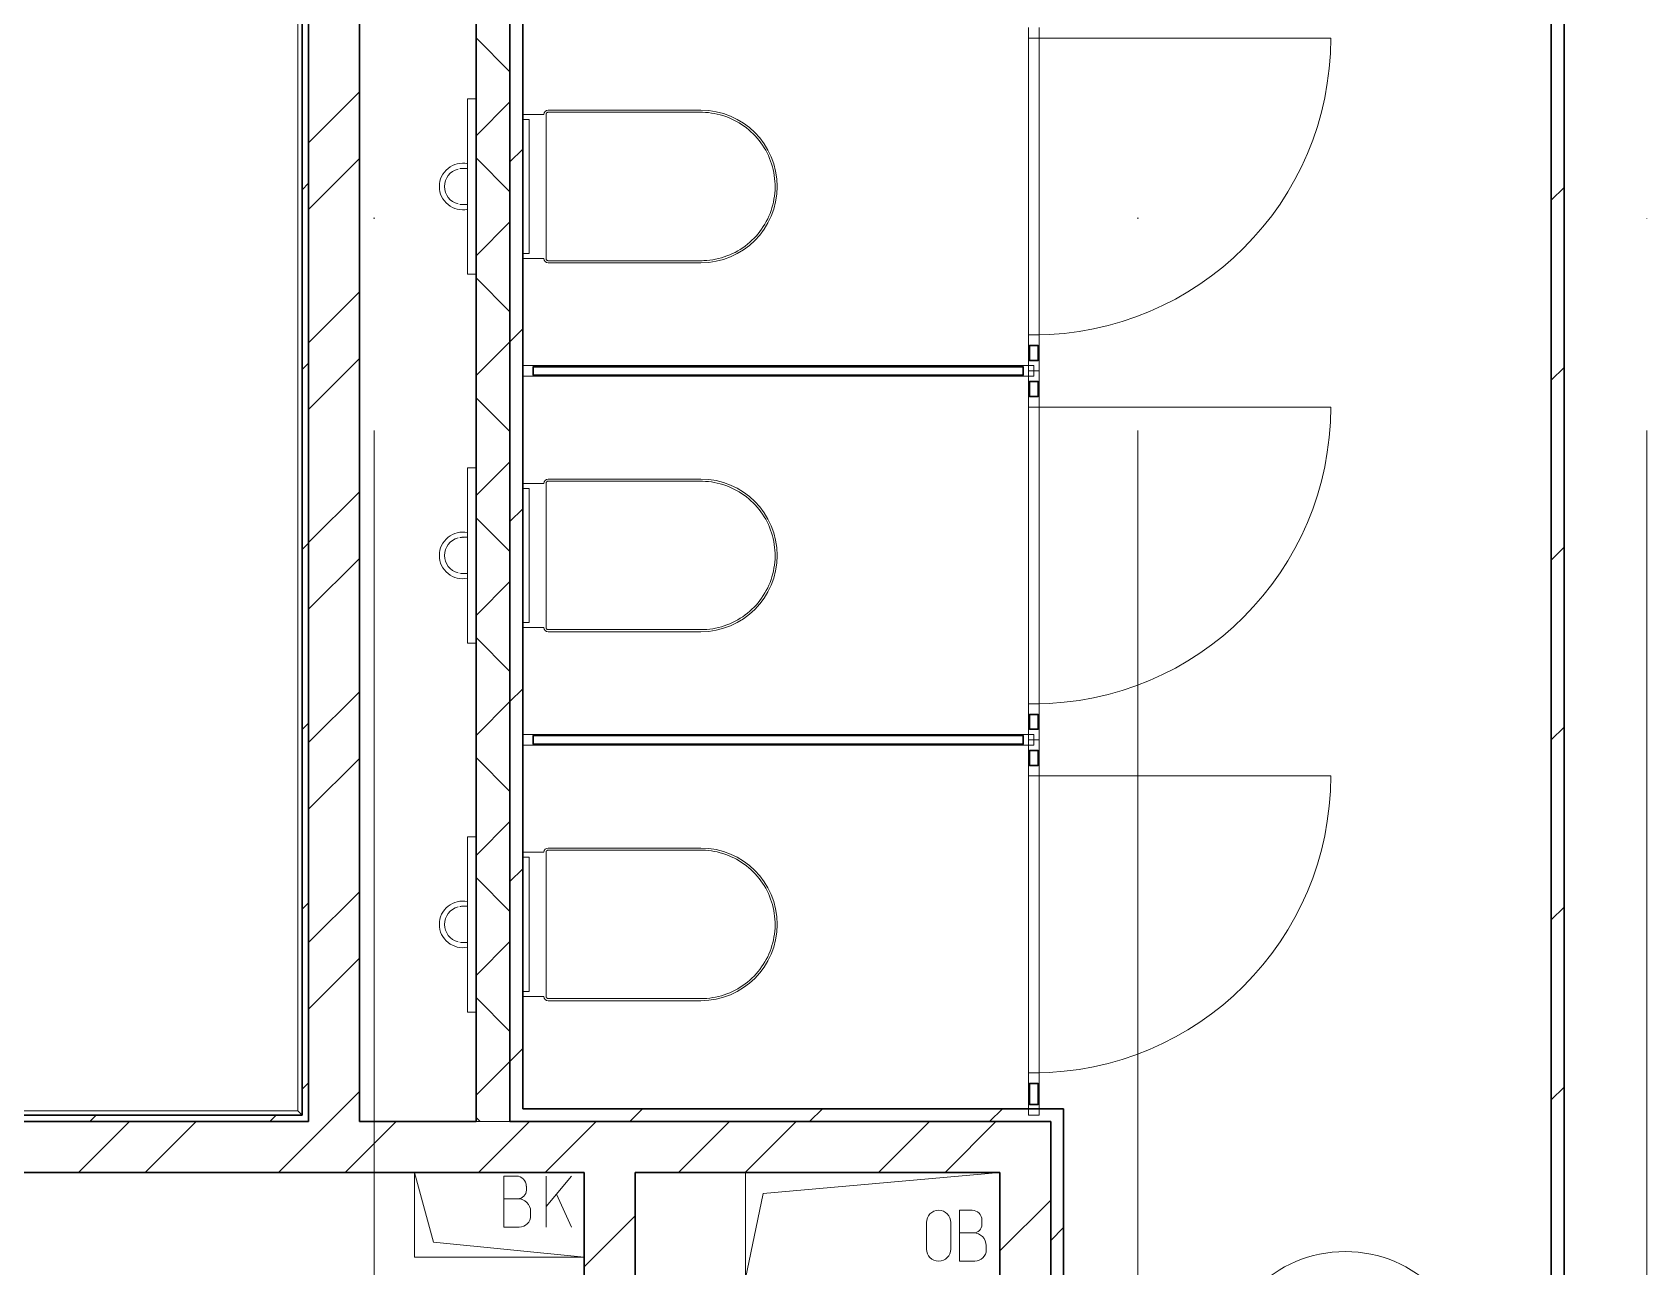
# Model space of a CAD drawing. Header units: millimetres. Extents: x -1073752 to 1436911, y -1379358 to 94781.
# Drawn here: x -906254 to -902448, y -1120460 to -1117549 of the extents above; entities that cross this region are included whole.
import ezdxf

# ---------------------------------------------------------------- set-up
doc = ezdxf.new("R2010")
doc.units = ezdxf.units.MM
doc.linetypes.add('ADSK_Линия сетки', pattern=[25, 20, -2.5, 0, -2.5])
for name, color, linetype, lineweight in [('Витраж', 7, 'Continuous', 9), ('Двери', 252, 'Continuous', 9), ('Марки помещений', 7, 'Continuous', 20), ('Ограждение', 252, 'Continuous', 9), ('Оси', 252, 'Continuous', 9), ('Перекрытие', 252, 'Continuous', 18), ('Сантехника', 252, 'Continuous', 9), ('Стены внутренние', 7, 'Continuous', 18), ('Стены наружные', 7, 'Continuous', 18), ('Стены разрез', 7, 'Continuous', 30), ('Стены штриховка', 7, 'Continuous', 9)]:
    doc.layers.add(name, color=color, linetype=linetype, lineweight=lineweight)

# ---------------------------------------------------------------- blocks, each defined once
blk = doc.blocks.new('3 этаж')
at = {"color": 251, "lineweight": 18, "true_color": 0x636466}
for p, q in [((261240.8, -7013.4), (261285.4, -7177.6)), ((261240.8, -7213.4), (261240.8, -7013.4)), ((261481, -7022.1), (261451, -7022.1)), ((261451, -7022.1), (261451, -7142.1)), ((261611, -7022.1), (261551, -7093.6)), ((261551, -7142.1), (261551, -7022.1)), ((262020.8, -7263.4), (262020.8, -7013.4)), ((262062.5, -7062.8), (262620.8, -7013.4)), ((261484.4, -7075.4), (261451, -7075.4)), ((261504.4, -7055.4), (261504.4, -7045.4)), ((261611, -7142.1), (261575.1, -7065)), ((262020.8, -7263.4), (262062.5, -7062.8)), ((261514.4, -7115.4), (261514.4, -7105.4)), ((262555.2, -7102.7), (262525.2, -7102.7)), ((262525.2, -7102.7), (262525.2, -7222.7)), ((261451, -7142.1), (261487.7, -7142.1)), ((262447.6, -7194), (262447.6, -7131.4)), ((262505, -7194), (262505, -7131.4)), ((262578.5, -7136), (262578.5, -7126)), ((261285.4, -7177.6), (261640.8, -7213.4)), ((262558.5, -7156), (262525.2, -7156)), ((262588.5, -7196), (262588.5, -7186)), ((261640.8, -7213.4), (261240.8, -7213.4)), ((262525.2, -7222.7), (262561.9, -7222.7))]:
    blk.add_line(p, q, dxfattribs=at)
for centre, radius, start, end in [((261481, -7045.4), 23.3, 0, 90), ((261484.4, -7055.4), 20, 270, 0), ((261484.4, -7105.4), 30, 0, 90), ((261487.7, -7115.4), 26.7, 270, 0), ((262476.3, -7131.4), 28.7, 0, 180), ((262555.2, -7126), 23.3, 0, 90), ((262558.5, -7136), 20, 270, 0), ((262558.5, -7186), 30, 0, 90), ((262476.3, -7194), 28.7, 180, 0), ((262561.9, -7196), 26.7, 270, 0)]:
    blk.add_arc(centre, radius, start, end, dxfattribs=at)
at = {"layer": 'Витраж', "color": 251, "lineweight": 18, "true_color": 0x636466, "extrusion": (0, 0, -1)}
for p, q in [((262688.3, -4313.4), (262688.3, -4338.4)), ((262688.3, -4338.4), (262713.3, -4338.4)), ((262713.3, -4338.4), (262713.3, -4313.4)), ((262713.3, -5038.4), (262688.3, -5038.4)), ((262688.3, -5038.4), (262688.3, -5063.4)), ((262713.3, -5063.4), (262713.3, -5038.4)), ((262688.3, -5063.4), (262713.3, -5063.4)), ((262700.8, -5110.9), (262675.8, -5110.9)), ((262675.8, -5110.9), (262675.8, -5135.9)), ((262675.8, -5135.9), (262700.8, -5135.9)), ((262713.3, -5123.4), (262688.3, -5123.4)), ((262688.3, -5123.4), (262688.3, -5148.4)), ((262700.8, -5135.9), (262700.8, -5110.9)), ((262713.3, -5148.4), (262713.3, -5123.4)), ((262688.3, -5148.4), (262713.3, -5148.4)), ((262713.3, -5183.4), (262688.3, -5183.4)), ((262688.3, -5183.4), (262688.3, -5208.4)), ((262688.3, -5208.4), (262713.3, -5208.4)), ((262713.3, -5208.4), (262713.3, -5183.4)), ((262713.3, -5908.4), (262688.3, -5908.4)), ((262688.3, -5908.4), (262688.3, -5933.4)), ((262688.3, -5933.4), (262713.3, -5933.4)), ((262713.3, -5933.4), (262713.3, -5908.4)), ((262700.8, -5980.9), (262675.8, -5980.9)), ((262675.8, -5980.9), (262675.8, -6005.9)), ((262675.8, -6005.9), (262700.8, -6005.9)), ((262713.3, -5993.4), (262688.3, -5993.4)), ((262688.3, -5993.4), (262688.3, -6018.4)), ((262700.8, -6005.9), (262700.8, -5980.9)), ((262713.3, -6018.4), (262713.3, -5993.4)), ((262688.3, -6018.4), (262713.3, -6018.4)), ((262713.3, -6053.4), (262688.3, -6053.4)), ((262688.3, -6053.4), (262688.3, -6078.4)), ((262688.3, -6078.4), (262713.3, -6078.4)), ((262713.3, -6078.4), (262713.3, -6053.4)), ((262713.3, -6778.4), (262688.3, -6778.4)), ((262688.3, -6778.4), (262688.3, -6803.4)), ((262688.3, -6803.4), (262713.3, -6803.4)), ((262713.3, -6803.4), (262713.3, -6778.4))]:
    blk.add_line(p, q, dxfattribs=at)
at = {"layer": 'Витраж', "color": 251, "true_color": 0x636466}
for p, q in [((262688.3, -4338.4), (262688.3, -5038.4)), ((262713.3, -4338.4), (262713.3, -5038.4)), ((262688.3, -5063.4), (262688.3, -5098.4)), ((262713.3, -5063.4), (262713.3, -5098.4)), ((262675.8, -5110.9), (261520.8, -5110.9)), ((262675.8, -5135.9), (261520.8, -5135.9)), ((262688.3, -5148.4), (262688.3, -5183.4)), ((262713.3, -5148.4), (262713.3, -5183.4)), ((262688.3, -5208.4), (262688.3, -5908.4)), ((262713.3, -5208.4), (262713.3, -5908.4)), ((262688.3, -5933.4), (262688.3, -5968.4)), ((262713.3, -5933.4), (262713.3, -5968.4)), ((262675.8, -5980.9), (261520.8, -5980.9)), ((262675.8, -6005.9), (261520.8, -6005.9)), ((262688.3, -6018.4), (262688.3, -6053.4)), ((262713.3, -6018.4), (262713.3, -6053.4)), ((262688.3, -6078.4), (262688.3, -6778.4)), ((262713.3, -6078.4), (262713.3, -6778.4)), ((262688.3, -6803.4), (262688.3, -6853.4)), ((262713.3, -6803.4), (262713.3, -6853.4))]:
    blk.add_line(p, q, dxfattribs=at)
at = {"layer": 'Витраж', "color": 251, "lineweight": 18, "true_color": 0x636466}
for p, q in [((262713.3, -5098.4), (262688.3, -5098.4)), ((262688.3, -5098.4), (262688.3, -5123.4)), ((262713.3, -5123.4), (262713.3, -5098.4)), ((261520.8, -5110.9), (261495.8, -5110.9)), ((261495.8, -5110.9), (261495.8, -5135.9)), ((261495.8, -5135.9), (261520.8, -5135.9)), ((261520.8, -5135.9), (261520.8, -5110.9)), ((262688.3, -5123.4), (262713.3, -5123.4)), ((262713.3, -5968.4), (262688.3, -5968.4)), ((262688.3, -5968.4), (262688.3, -5993.4)), ((262713.3, -5993.4), (262713.3, -5968.4)), ((261520.8, -5980.9), (261495.8, -5980.9)), ((261495.8, -5980.9), (261495.8, -6005.9)), ((261495.8, -6005.9), (261520.8, -6005.9)), ((261520.8, -6005.9), (261520.8, -5980.9)), ((262688.3, -5993.4), (262713.3, -5993.4)), ((262713.3, -6853.4), (262688.3, -6853.4)), ((262688.3, -6853.4), (262688.3, -6878.4)), ((262688.3, -6878.4), (262713.3, -6878.4)), ((262713.3, -6878.4), (262713.3, -6853.4))]:
    blk.add_line(p, q, dxfattribs=at)
at = {"layer": 'Двери', "color": 251, "true_color": 0x636466}
for p, q in [((262713.3, -4338.4), (263400.8, -4338.4)), ((262713.3, -5208.4), (263400.8, -5208.4)), ((262713.3, -6078.4), (263400.8, -6078.4))]:
    blk.add_line(p, q, dxfattribs=at)
for centre in [(262700.8, -4338.4), (262700.8, -5208.4), (262700.8, -6078.4)]:
    blk.add_arc(centre, 700, 270, 0, dxfattribs=at)
at = {"layer": 'Марки помещений', "color": 251, "true_color": 0x636466}
blk.add_circle((263435.1, -7500.1), 300, dxfattribs=at)
at = {"layer": 'Ограждение', "color": 251, "true_color": 0x636466}
for p, q in [((260965.8, -3163.4), (260965.8, -6868.4)), ((260965.8, -6868.4), (259945.8, -6868.4)), ((260965.8, -6868.4), (260975.8, -6878.4))]:
    blk.add_line(p, q, dxfattribs=at)
at = {"layer": 'Оси', "color": 251, "linetype": 'ADSK_Линия сетки', "ltscale": 200, "true_color": 0x636466}
for p, q in [((261145.8, -263.4), (261145.8, -31389.6)), ((262945.8, -263.4), (262945.8, -31389.6)), ((264145.8, -263.4), (264145.8, -31389.6))]:
    blk.add_line(p, q, dxfattribs=at)
at = {"layer": 'Перекрытие', "color": 251, "true_color": 0x636466}
for p, q in [((261240.8, -7213.4), (261240.8, -7013.4)), ((262020.8, -7263.4), (262020.8, -7013.4)), ((261640.8, -7213.4), (261240.8, -7213.4))]:
    blk.add_line(p, q, dxfattribs=at)
at = {"layer": 'Сантехника', "color": 251, "lineweight": 9, "true_color": 0x636466}
for p, q in [((261385.8, -4481.7), (261365.8, -4481.7)), ((261365.8, -4481.7), (261365.8, -4506.7)), ((261365.8, -4870.2), (261365.8, -4506.7)), ((261354.4, -4645.7), (261354.3, -4645.7)), ((261354.3, -4645.7), (261354.3, -4645.7)), ((261354.5, -4645.7), (261354.4, -4645.7)), ((261354.7, -4645.7), (261354.5, -4645.7)), ((261355, -4645.7), (261354.7, -4645.7)), ((261355.3, -4645.7), (261355, -4645.7)), ((261355.7, -4645.7), (261355.3, -4645.7)), ((261356.2, -4645.7), (261355.7, -4645.7)), ((261356.8, -4645.7), (261356.2, -4645.7)), ((261357.4, -4645.7), (261356.8, -4645.7)), ((261358.1, -4645.7), (261357.4, -4645.7)), ((261358.8, -4645.7), (261358.1, -4645.7)), ((261359.6, -4645.7), (261358.8, -4645.7)), ((261360.5, -4645.7), (261359.6, -4645.7)), ((261361.5, -4645.7), (261360.5, -4645.7)), ((261362.5, -4645.7), (261361.5, -4645.7)), ((261363.5, -4645.7), (261362.5, -4645.7)), ((261364.6, -4645.7), (261363.5, -4645.7)), ((261354.3, -4731.1), (261354.4, -4731.1)), ((261354.4, -4731.1), (261354.5, -4731.1)), ((261354.5, -4731.1), (261354.7, -4731.1)), ((261354.7, -4731.1), (261354.9, -4731.1)), ((261354.9, -4731.1), (261355.2, -4731.1)), ((261355.2, -4731.1), (261355.6, -4731.1)), ((261355.6, -4731.1), (261356.1, -4731.1)), ((261356.1, -4731.1), (261356.6, -4731.1)), ((261356.6, -4731.1), (261357.2, -4731.1)), ((261357.2, -4731.1), (261357.9, -4731.1)), ((261357.9, -4731.1), (261358.6, -4731.1)), ((261358.6, -4731.1), (261359.4, -4731.1)), ((261359.4, -4731.1), (261360.3, -4731.1)), ((261360.3, -4731.1), (261361.2, -4731.1)), ((261361.2, -4731.1), (261362.2, -4731.1)), ((261362.2, -4731.1), (261363.2, -4731.1)), ((261363.2, -4731.1), (261364.3, -4731.1)), ((261364.3, -4731.1), (261365.5, -4731.1)), ((261365.8, -4870.2), (261365.8, -4895.2)), ((261365.8, -4895.2), (261385.8, -4895.2)), ((261385.8, -5351.7), (261365.8, -5351.7)), ((261365.8, -5351.7), (261365.8, -5376.7)), ((261365.8, -5740.2), (261365.8, -5376.7)), ((261354.4, -5515.7), (261354.3, -5515.7)), ((261354.3, -5515.7), (261354.3, -5515.7)), ((261354.5, -5515.7), (261354.4, -5515.7)), ((261354.7, -5515.7), (261354.5, -5515.7)), ((261355, -5515.7), (261354.7, -5515.7)), ((261355.3, -5515.7), (261355, -5515.7)), ((261355.7, -5515.7), (261355.3, -5515.7)), ((261356.2, -5515.7), (261355.7, -5515.7)), ((261356.8, -5515.7), (261356.2, -5515.7)), ((261357.4, -5515.7), (261356.8, -5515.7)), ((261358.1, -5515.7), (261357.4, -5515.7)), ((261358.8, -5515.7), (261358.1, -5515.7)), ((261359.6, -5515.7), (261358.8, -5515.7)), ((261360.5, -5515.7), (261359.6, -5515.7)), ((261361.5, -5515.7), (261360.5, -5515.7)), ((261362.5, -5515.7), (261361.5, -5515.7)), ((261363.5, -5515.7), (261362.5, -5515.7)), ((261364.6, -5515.7), (261363.5, -5515.7)), ((261354.3, -5601.1), (261354.4, -5601.1)), ((261354.4, -5601.1), (261354.5, -5601.1)), ((261354.5, -5601.1), (261354.7, -5601.1)), ((261354.7, -5601.1), (261354.9, -5601.1)), ((261354.9, -5601.1), (261355.2, -5601.1)), ((261355.2, -5601.1), (261355.6, -5601.1)), ((261355.6, -5601.1), (261356.1, -5601.1)), ((261356.1, -5601.1), (261356.6, -5601.1)), ((261356.6, -5601.1), (261357.2, -5601.1)), ((261357.2, -5601.1), (261357.9, -5601.1)), ((261357.9, -5601.1), (261358.6, -5601.1)), ((261358.6, -5601.1), (261359.4, -5601.1)), ((261359.4, -5601.1), (261360.3, -5601.1)), ((261360.3, -5601.1), (261361.2, -5601.1)), ((261361.2, -5601.1), (261362.2, -5601.1)), ((261362.2, -5601.1), (261363.2, -5601.1)), ((261363.2, -5601.1), (261364.3, -5601.1)), ((261364.3, -5601.1), (261365.5, -5601.1)), ((261365.8, -5740.2), (261365.8, -5765.2)), ((261365.8, -5765.2), (261385.8, -5765.2)), ((261385.8, -6221.7), (261365.8, -6221.7)), ((261365.8, -6221.7), (261365.8, -6246.7)), ((261365.8, -6610.2), (261365.8, -6246.7)), ((261354.4, -6385.7), (261354.3, -6385.7)), ((261354.3, -6385.7), (261354.3, -6385.7)), ((261354.5, -6385.7), (261354.4, -6385.7)), ((261354.7, -6385.7), (261354.5, -6385.7)), ((261355, -6385.7), (261354.7, -6385.7)), ((261355.3, -6385.7), (261355, -6385.7)), ((261355.7, -6385.7), (261355.3, -6385.7)), ((261356.2, -6385.7), (261355.7, -6385.7)), ((261356.8, -6385.7), (261356.2, -6385.7)), ((261357.4, -6385.7), (261356.8, -6385.7)), ((261358.1, -6385.7), (261357.4, -6385.7)), ((261358.8, -6385.7), (261358.1, -6385.7)), ((261359.6, -6385.7), (261358.8, -6385.7)), ((261360.5, -6385.7), (261359.6, -6385.7)), ((261361.5, -6385.7), (261360.5, -6385.7)), ((261362.5, -6385.7), (261361.5, -6385.7)), ((261363.5, -6385.7), (261362.5, -6385.7)), ((261364.6, -6385.7), (261363.5, -6385.7)), ((261354.3, -6471.1), (261354.4, -6471.1)), ((261354.4, -6471.1), (261354.5, -6471.1)), ((261354.5, -6471.1), (261354.7, -6471.1)), ((261354.7, -6471.1), (261354.9, -6471.1)), ((261354.9, -6471.1), (261355.2, -6471.1)), ((261355.2, -6471.1), (261355.6, -6471.1)), ((261355.6, -6471.1), (261356.1, -6471.1)), ((261356.1, -6471.1), (261356.6, -6471.1)), ((261356.6, -6471.1), (261357.2, -6471.1)), ((261357.2, -6471.1), (261357.9, -6471.1)), ((261357.9, -6471.1), (261358.6, -6471.1)), ((261358.6, -6471.1), (261359.4, -6471.1)), ((261359.4, -6471.1), (261360.3, -6471.1)), ((261360.3, -6471.1), (261361.2, -6471.1)), ((261361.2, -6471.1), (261362.2, -6471.1)), ((261362.2, -6471.1), (261363.2, -6471.1)), ((261363.2, -6471.1), (261364.3, -6471.1)), ((261364.3, -6471.1), (261365.5, -6471.1)), ((261365.8, -6610.2), (261365.8, -6635.2)), ((261365.8, -6635.2), (261385.8, -6635.2))]:
    blk.add_line(p, q, dxfattribs=at)
at = {"layer": 'Сантехника', "color": 251, "true_color": 0x636466}
for p, q in [((261545.8, -4518.4), (261495.8, -4518.4)), ((261550.9, -4517.6), (261550.8, -4517.8)), ((261550.8, -4517.8), (261550.8, -4518)), ((261550.8, -4518), (261550.8, -4518.2)), ((261550.8, -4518.2), (261550.8, -4518.4)), ((261550.8, -4518.4), (261550.8, -4518.4)), ((261550.8, -4518.4), (261550.8, -4858.4)), ((261551, -4517), (261550.9, -4517.2)), ((261550.9, -4517.2), (261550.9, -4517.4)), ((261550.9, -4517.4), (261550.9, -4517.6)), ((261551.1, -4516.8), (261551, -4517)), ((261551.2, -4516.4), (261551.1, -4516.6)), ((261551.1, -4516.6), (261551.1, -4516.8)), ((261551.3, -4516.3), (261551.2, -4516.4)), ((261551.4, -4516.1), (261551.3, -4516.3)), ((261551.5, -4515.9), (261551.4, -4516.1)), ((261551.6, -4515.7), (261551.5, -4515.9)), ((261551.7, -4515.6), (261551.6, -4515.7)), ((261551.8, -4515.4), (261551.7, -4515.6)), ((261551.9, -4515.3), (261551.8, -4515.4)), ((261552.1, -4515.1), (261551.9, -4515.3)), ((261552.2, -4515), (261552.1, -4515.1)), ((261552.3, -4514.8), (261552.2, -4515)), ((261552.5, -4514.7), (261552.3, -4514.8)), ((261552.6, -4514.6), (261552.5, -4514.7)), ((261552.8, -4514.4), (261552.6, -4514.6)), ((261553, -4514.3), (261552.8, -4514.4)), ((261553.1, -4514.2), (261553, -4514.3)), ((261553.3, -4514.1), (261553.1, -4514.2)), ((261553.5, -4514), (261553.3, -4514.1)), ((261553.6, -4513.9), (261553.5, -4514)), ((261553.8, -4513.8), (261553.6, -4513.9)), ((261554, -4513.8), (261553.8, -4513.8)), ((261554.2, -4513.7), (261554, -4513.8)), ((261554.4, -4513.6), (261554.2, -4513.7)), ((261554.6, -4513.6), (261554.4, -4513.6)), ((261554.8, -4513.5), (261554.6, -4513.6)), ((261555, -4513.5), (261554.8, -4513.5)), ((261555.2, -4513.5), (261555, -4513.5)), ((261555.4, -4513.5), (261555.2, -4513.5)), ((261555.6, -4513.4), (261555.4, -4513.5)), ((261555.8, -4513.4), (261555.6, -4513.4)), ((261915.8, -4508.4), (261555.8, -4508.4)), ((261915.8, -4513.4), (261555.8, -4513.4)), ((261919.6, -4513.5), (261915.8, -4513.4)), ((261926.6, -4513.8), (261919.6, -4513.5)), ((261933.5, -4514.3), (261926.6, -4513.8)), ((261940.5, -4515.2), (261933.5, -4514.3)), ((261947.4, -4516.3), (261940.5, -4515.2)), ((261954.2, -4517.7), (261947.4, -4516.3)), ((261961, -4519.4), (261954.2, -4517.7)), ((261967.8, -4521.3), (261961, -4519.4)), ((261974.4, -4523.6), (261967.8, -4521.3)), ((261980.9, -4526), (261974.4, -4523.6)), ((261987.4, -4528.8), (261980.9, -4526)), ((261993.7, -4531.8), (261987.4, -4528.8)), ((261495.8, -4530.2), (261510.8, -4530.2)), ((261510.8, -4530.2), (261510.8, -4846.6)), ((261999.9, -4535), (261993.7, -4531.8)), ((262006, -4538.5), (261999.9, -4535)), ((262011.9, -4542.2), (262006, -4538.5)), ((262017.7, -4546.2), (262011.9, -4542.2)), ((262023.3, -4550.4), (262017.7, -4546.2)), ((262028.7, -4554.8), (262023.3, -4550.4)), ((262034, -4559.4), (262028.7, -4554.8)), ((262039.1, -4564.2), (262034, -4559.4)), ((262043.9, -4569.3), (262039.1, -4564.2)), ((262048.6, -4574.5), (262043.9, -4569.3)), ((262053, -4579.9), (262048.6, -4574.5)), ((262057.3, -4585.5), (262053, -4579.9)), ((262061.3, -4591.2), (262057.3, -4585.5)), ((262065, -4597.1), (262061.3, -4591.2)), ((262068.6, -4603.1), (262065, -4597.1)), ((262071.9, -4609.3), (262068.6, -4603.1)), ((262074.9, -4615.6), (262071.9, -4609.3)), ((262077.7, -4622), (262074.9, -4615.6)), ((262080.2, -4628.6), (262077.7, -4622)), ((262082.5, -4635.2), (262080.2, -4628.6)), ((262084.5, -4641.9), (262082.5, -4635.2)), ((262086.2, -4648.7), (262084.5, -4641.9)), ((262087.7, -4655.5), (262086.2, -4648.7)), ((262088.8, -4662.4), (262087.7, -4655.5)), ((262089.7, -4669.4), (262088.8, -4662.4)), ((262090.4, -4676.3), (262089.7, -4669.4)), ((262090.7, -4683.3), (262090.4, -4676.3)), ((262086.9, -4725.1), (262088.2, -4718.2)), ((262088.2, -4718.2), (262089.3, -4711.3)), ((262089.3, -4711.3), (262090.1, -4704.3)), ((262090.1, -4704.3), (262090.6, -4697.3)), ((262090.6, -4697.3), (262090.8, -4690.3)), ((262090.8, -4690.3), (262090.7, -4683.3)), ((262076.2, -4758.3), (262078.9, -4751.9)), ((262078.9, -4751.9), (262081.3, -4745.3)), ((262081.3, -4745.3), (262083.4, -4738.6)), ((262083.4, -4738.6), (262085.3, -4731.9)), ((262085.3, -4731.9), (262086.9, -4725.1)), ((262050.7, -4799.9), (262055, -4794.5)), ((262055, -4794.5), (262059.1, -4788.8)), ((262059.1, -4788.8), (262063, -4783)), ((262063, -4783), (262066.7, -4777)), ((262066.7, -4777), (262070.1, -4770.9)), ((262070.1, -4770.9), (262073.3, -4764.7)), ((262073.3, -4764.7), (262076.2, -4758.3)), ((262008.7, -4836.7), (262014.6, -4832.9)), ((262014.6, -4832.9), (262020.3, -4828.8)), ((262020.3, -4828.8), (262025.8, -4824.5)), ((262025.8, -4824.5), (262031.2, -4820)), ((262031.2, -4820), (262036.3, -4815.3)), ((262036.3, -4815.3), (262041.3, -4810.4)), ((262041.3, -4810.4), (262046.1, -4805.3)), ((262046.1, -4805.3), (262050.7, -4799.9)), ((261510.8, -4846.6), (261495.8, -4846.6)), ((261495.8, -4858.4), (261545.8, -4858.4)), ((261550.8, -4858.4), (261550.8, -4858.6)), ((261550.8, -4858.6), (261550.8, -4858.8)), ((261550.8, -4858.8), (261550.8, -4859)), ((261550.8, -4859), (261550.8, -4859.2)), ((261550.8, -4859.2), (261550.9, -4859.4)), ((261550.9, -4859.4), (261550.9, -4859.6)), ((261550.9, -4859.6), (261551, -4859.8)), ((261551, -4859.8), (261551, -4860)), ((261551, -4860), (261551.1, -4860.2)), ((261551.1, -4860.2), (261551.2, -4860.4)), ((261551.2, -4860.4), (261551.3, -4860.6)), ((261551.3, -4860.6), (261551.3, -4860.8)), ((261551.3, -4860.8), (261551.4, -4860.9)), ((261551.4, -4860.9), (261551.5, -4861.1)), ((261551.5, -4861.1), (261551.7, -4861.3)), ((261551.7, -4861.3), (261551.8, -4861.4)), ((261551.8, -4861.4), (261551.9, -4861.6)), ((261551.9, -4861.6), (261552, -4861.7)), ((261552, -4861.7), (261552.2, -4861.9)), ((261552.2, -4861.9), (261552.3, -4862)), ((261552.3, -4862), (261552.4, -4862.2)), ((261552.4, -4862.2), (261552.6, -4862.3)), ((261552.6, -4862.3), (261552.8, -4862.4)), ((261552.8, -4862.4), (261552.9, -4862.5)), ((261552.9, -4862.5), (261553.1, -4862.7)), ((261553.1, -4862.7), (261553.2, -4862.8)), ((261553.2, -4862.8), (261553.4, -4862.9)), ((261553.4, -4862.9), (261553.6, -4862.9)), ((261553.6, -4862.9), (261553.8, -4863)), ((261553.8, -4863), (261554, -4863.1)), ((261554, -4863.1), (261554.2, -4863.2)), ((261554.2, -4863.2), (261554.3, -4863.2)), ((261554.3, -4863.2), (261554.5, -4863.3)), ((261554.5, -4863.3), (261554.7, -4863.3)), ((261554.7, -4863.3), (261554.9, -4863.4)), ((261554.9, -4863.4), (261555.1, -4863.4)), ((261555.1, -4863.4), (261555.3, -4863.4)), ((261555.3, -4863.4), (261555.5, -4863.4)), ((261555.5, -4863.4), (261555.7, -4863.4)), ((261555.7, -4863.4), (261555.8, -4863.4)), ((261555.8, -4863.4), (261915.8, -4863.4)), ((261555.8, -4868.4), (261915.8, -4868.4)), ((261915.8, -4863.4), (261922.8, -4863.3)), ((261922.8, -4863.3), (261929.8, -4862.9)), ((261929.8, -4862.9), (261936.7, -4862.2)), ((261936.7, -4862.2), (261943.7, -4861.2)), ((261943.7, -4861.2), (261950.5, -4860)), ((261950.5, -4860), (261957.4, -4858.4)), ((261957.4, -4858.4), (261964.1, -4856.6)), ((261964.1, -4856.6), (261970.8, -4854.6)), ((261970.8, -4854.6), (261977.4, -4852.2)), ((261977.4, -4852.2), (261983.9, -4849.6)), ((261983.9, -4849.6), (261990.3, -4846.8)), ((261990.3, -4846.8), (261996.6, -4843.7)), ((261996.6, -4843.7), (262002.7, -4840.3)), ((262002.7, -4840.3), (262008.7, -4836.7)), ((261545.8, -5388.4), (261495.8, -5388.4)), ((261495.8, -5400.2), (261510.8, -5400.2)), ((261510.8, -5400.2), (261510.8, -5716.6)), ((261550.9, -5387.6), (261550.8, -5387.8)), ((261550.8, -5387.8), (261550.8, -5388)), ((261550.8, -5388), (261550.8, -5388.2)), ((261550.8, -5388.2), (261550.8, -5388.4)), ((261550.8, -5388.4), (261550.8, -5388.4)), ((261550.8, -5388.4), (261550.8, -5728.4)), ((261551, -5387), (261550.9, -5387.2)), ((261550.9, -5387.2), (261550.9, -5387.4)), ((261550.9, -5387.4), (261550.9, -5387.6)), ((261551.1, -5386.8), (261551, -5387)), ((261551.2, -5386.4), (261551.1, -5386.6)), ((261551.1, -5386.6), (261551.1, -5386.8)), ((261551.3, -5386.3), (261551.2, -5386.4)), ((261551.4, -5386.1), (261551.3, -5386.3)), ((261551.5, -5385.9), (261551.4, -5386.1)), ((261551.6, -5385.7), (261551.5, -5385.9)), ((261551.7, -5385.6), (261551.6, -5385.7)), ((261551.8, -5385.4), (261551.7, -5385.6)), ((261551.9, -5385.3), (261551.8, -5385.4)), ((261552.1, -5385.1), (261551.9, -5385.3)), ((261552.2, -5385), (261552.1, -5385.1)), ((261552.3, -5384.8), (261552.2, -5385)), ((261552.5, -5384.7), (261552.3, -5384.8)), ((261552.6, -5384.6), (261552.5, -5384.7)), ((261552.8, -5384.4), (261552.6, -5384.6)), ((261553, -5384.3), (261552.8, -5384.4)), ((261553.1, -5384.2), (261553, -5384.3)), ((261553.3, -5384.1), (261553.1, -5384.2)), ((261553.5, -5384), (261553.3, -5384.1)), ((261553.6, -5383.9), (261553.5, -5384)), ((261553.8, -5383.8), (261553.6, -5383.9)), ((261554, -5383.8), (261553.8, -5383.8)), ((261554.2, -5383.7), (261554, -5383.8)), ((261554.4, -5383.6), (261554.2, -5383.7)), ((261554.6, -5383.6), (261554.4, -5383.6)), ((261554.8, -5383.5), (261554.6, -5383.6)), ((261555, -5383.5), (261554.8, -5383.5)), ((261555.2, -5383.5), (261555, -5383.5)), ((261555.4, -5383.5), (261555.2, -5383.5)), ((261555.6, -5383.4), (261555.4, -5383.5)), ((261555.8, -5383.4), (261555.6, -5383.4)), ((261915.8, -5378.4), (261555.8, -5378.4)), ((261915.8, -5383.4), (261555.8, -5383.4)), ((261919.6, -5383.5), (261915.8, -5383.4)), ((261926.6, -5383.8), (261919.6, -5383.5)), ((261933.5, -5384.3), (261926.6, -5383.8)), ((261940.5, -5385.2), (261933.5, -5384.3)), ((261947.4, -5386.3), (261940.5, -5385.2)), ((261954.2, -5387.7), (261947.4, -5386.3)), ((261961, -5389.4), (261954.2, -5387.7)), ((261967.8, -5391.3), (261961, -5389.4)), ((261974.4, -5393.6), (261967.8, -5391.3)), ((261980.9, -5396), (261974.4, -5393.6)), ((261987.4, -5398.8), (261980.9, -5396)), ((261993.7, -5401.8), (261987.4, -5398.8)), ((261999.9, -5405), (261993.7, -5401.8)), ((262006, -5408.5), (261999.9, -5405)), ((262011.9, -5412.2), (262006, -5408.5)), ((262017.7, -5416.2), (262011.9, -5412.2)), ((262023.3, -5420.4), (262017.7, -5416.2)), ((262028.7, -5424.8), (262023.3, -5420.4)), ((262034, -5429.4), (262028.7, -5424.8)), ((262039.1, -5434.2), (262034, -5429.4)), ((262043.9, -5439.3), (262039.1, -5434.2)), ((262048.6, -5444.5), (262043.9, -5439.3)), ((262053, -5449.9), (262048.6, -5444.5)), ((262057.3, -5455.5), (262053, -5449.9)), ((262061.3, -5461.2), (262057.3, -5455.5)), ((262065, -5467.1), (262061.3, -5461.2)), ((262068.6, -5473.1), (262065, -5467.1)), ((262071.9, -5479.3), (262068.6, -5473.1)), ((262074.9, -5485.6), (262071.9, -5479.3)), ((262077.7, -5492), (262074.9, -5485.6)), ((262080.2, -5498.6), (262077.7, -5492)), ((262082.5, -5505.2), (262080.2, -5498.6)), ((262084.5, -5511.9), (262082.5, -5505.2)), ((262086.2, -5518.7), (262084.5, -5511.9)), ((262087.7, -5525.5), (262086.2, -5518.7)), ((262088.8, -5532.4), (262087.7, -5525.5)), ((262089.7, -5539.4), (262088.8, -5532.4)), ((262090.4, -5546.3), (262089.7, -5539.4)), ((262090.7, -5553.3), (262090.4, -5546.3)), ((262090.8, -5560.3), (262090.7, -5553.3)), ((262085.3, -5601.9), (262086.9, -5595.1)), ((262086.9, -5595.1), (262088.2, -5588.2)), ((262088.2, -5588.2), (262089.3, -5581.3)), ((262089.3, -5581.3), (262090.1, -5574.3)), ((262090.1, -5574.3), (262090.6, -5567.3)), ((262090.6, -5567.3), (262090.8, -5560.3)), ((262073.3, -5634.7), (262076.2, -5628.3)), ((262076.2, -5628.3), (262078.9, -5621.9)), ((262078.9, -5621.9), (262081.3, -5615.3)), ((262081.3, -5615.3), (262083.4, -5608.6)), ((262083.4, -5608.6), (262085.3, -5601.9)), ((262046.1, -5675.3), (262050.7, -5669.9)), ((262050.7, -5669.9), (262055, -5664.5)), ((262055, -5664.5), (262059.1, -5658.8)), ((262059.1, -5658.8), (262063, -5653)), ((262063, -5653), (262066.7, -5647)), ((262066.7, -5647), (262070.1, -5640.9)), ((262070.1, -5640.9), (262073.3, -5634.7)), ((262002.7, -5710.3), (262008.7, -5706.7)), ((262008.7, -5706.7), (262014.6, -5702.9)), ((262014.6, -5702.9), (262020.3, -5698.8)), ((262020.3, -5698.8), (262025.8, -5694.5)), ((262025.8, -5694.5), (262031.2, -5690)), ((262031.2, -5690), (262036.3, -5685.3)), ((262036.3, -5685.3), (262041.3, -5680.4)), ((262041.3, -5680.4), (262046.1, -5675.3)), ((261510.8, -5716.6), (261495.8, -5716.6)), ((261495.8, -5728.4), (261545.8, -5728.4)), ((261550.8, -5728.4), (261550.8, -5728.6)), ((261550.8, -5728.6), (261550.8, -5728.8)), ((261550.8, -5728.8), (261550.8, -5729)), ((261550.8, -5729), (261550.8, -5729.2)), ((261550.8, -5729.2), (261550.9, -5729.4)), ((261550.9, -5729.4), (261550.9, -5729.6)), ((261550.9, -5729.6), (261551, -5729.8)), ((261551, -5729.8), (261551, -5730)), ((261551, -5730), (261551.1, -5730.2)), ((261551.1, -5730.2), (261551.2, -5730.4)), ((261551.2, -5730.4), (261551.3, -5730.6)), ((261551.3, -5730.6), (261551.3, -5730.8)), ((261551.3, -5730.8), (261551.4, -5730.9)), ((261551.4, -5730.9), (261551.5, -5731.1)), ((261551.5, -5731.1), (261551.7, -5731.3)), ((261551.7, -5731.3), (261551.8, -5731.4)), ((261551.8, -5731.4), (261551.9, -5731.6)), ((261551.9, -5731.6), (261552, -5731.7)), ((261552, -5731.7), (261552.2, -5731.9)), ((261552.2, -5731.9), (261552.3, -5732)), ((261552.3, -5732), (261552.4, -5732.2)), ((261552.4, -5732.2), (261552.6, -5732.3)), ((261552.6, -5732.3), (261552.8, -5732.4)), ((261552.8, -5732.4), (261552.9, -5732.5)), ((261552.9, -5732.5), (261553.1, -5732.7)), ((261553.1, -5732.7), (261553.2, -5732.8)), ((261553.2, -5732.8), (261553.4, -5732.9)), ((261553.4, -5732.9), (261553.6, -5732.9)), ((261553.6, -5732.9), (261553.8, -5733)), ((261553.8, -5733), (261554, -5733.1)), ((261554, -5733.1), (261554.2, -5733.2)), ((261554.2, -5733.2), (261554.3, -5733.2)), ((261554.3, -5733.2), (261554.5, -5733.3)), ((261554.5, -5733.3), (261554.7, -5733.3)), ((261554.7, -5733.3), (261554.9, -5733.4)), ((261554.9, -5733.4), (261555.1, -5733.4)), ((261555.1, -5733.4), (261555.3, -5733.4)), ((261555.3, -5733.4), (261555.5, -5733.4)), ((261555.5, -5733.4), (261555.7, -5733.4)), ((261555.7, -5733.4), (261555.8, -5733.4)), ((261555.8, -5733.4), (261915.8, -5733.4)), ((261555.8, -5738.4), (261915.8, -5738.4)), ((261915.8, -5733.4), (261922.8, -5733.3)), ((261922.8, -5733.3), (261929.8, -5732.9)), ((261929.8, -5732.9), (261936.7, -5732.2)), ((261936.7, -5732.2), (261943.7, -5731.2)), ((261943.7, -5731.2), (261950.5, -5730)), ((261950.5, -5730), (261957.4, -5728.4)), ((261957.4, -5728.4), (261964.1, -5726.6)), ((261964.1, -5726.6), (261970.8, -5724.6)), ((261970.8, -5724.6), (261977.4, -5722.2)), ((261977.4, -5722.2), (261983.9, -5719.6)), ((261983.9, -5719.6), (261990.3, -5716.8)), ((261990.3, -5716.8), (261996.6, -5713.7)), ((261996.6, -5713.7), (262002.7, -5710.3)), ((261545.8, -6258.4), (261495.8, -6258.4)), ((261495.8, -6270.2), (261510.8, -6270.2)), ((261510.8, -6270.2), (261510.8, -6586.6)), ((261550.9, -6257.6), (261550.8, -6257.8)), ((261550.8, -6257.8), (261550.8, -6258)), ((261550.8, -6258), (261550.8, -6258.2)), ((261550.8, -6258.2), (261550.8, -6258.4)), ((261550.8, -6258.4), (261550.8, -6258.4)), ((261550.8, -6258.4), (261550.8, -6598.4)), ((261551, -6257), (261550.9, -6257.2)), ((261550.9, -6257.2), (261550.9, -6257.4)), ((261550.9, -6257.4), (261550.9, -6257.6)), ((261551.1, -6256.8), (261551, -6257)), ((261551.2, -6256.4), (261551.1, -6256.6)), ((261551.1, -6256.6), (261551.1, -6256.8)), ((261551.3, -6256.3), (261551.2, -6256.4)), ((261551.4, -6256.1), (261551.3, -6256.3)), ((261551.5, -6255.9), (261551.4, -6256.1)), ((261551.6, -6255.7), (261551.5, -6255.9)), ((261551.7, -6255.6), (261551.6, -6255.7)), ((261551.8, -6255.4), (261551.7, -6255.6)), ((261551.9, -6255.3), (261551.8, -6255.4)), ((261552.1, -6255.1), (261551.9, -6255.3)), ((261552.2, -6255), (261552.1, -6255.1)), ((261552.3, -6254.8), (261552.2, -6255)), ((261552.5, -6254.7), (261552.3, -6254.8)), ((261552.6, -6254.6), (261552.5, -6254.7)), ((261552.8, -6254.4), (261552.6, -6254.6)), ((261553, -6254.3), (261552.8, -6254.4)), ((261553.1, -6254.2), (261553, -6254.3)), ((261553.3, -6254.1), (261553.1, -6254.2)), ((261553.5, -6254), (261553.3, -6254.1)), ((261553.6, -6253.9), (261553.5, -6254)), ((261553.8, -6253.8), (261553.6, -6253.9)), ((261554, -6253.8), (261553.8, -6253.8)), ((261554.2, -6253.7), (261554, -6253.8)), ((261554.4, -6253.6), (261554.2, -6253.7)), ((261554.6, -6253.6), (261554.4, -6253.6)), ((261554.8, -6253.5), (261554.6, -6253.6)), ((261555, -6253.5), (261554.8, -6253.5)), ((261555.2, -6253.5), (261555, -6253.5)), ((261555.4, -6253.5), (261555.2, -6253.5)), ((261555.6, -6253.4), (261555.4, -6253.5)), ((261555.8, -6253.4), (261555.6, -6253.4)), ((261915.8, -6248.4), (261555.8, -6248.4)), ((261915.8, -6253.4), (261555.8, -6253.4)), ((261919.6, -6253.5), (261915.8, -6253.4)), ((261926.6, -6253.8), (261919.6, -6253.5)), ((261933.5, -6254.3), (261926.6, -6253.8)), ((261940.5, -6255.2), (261933.5, -6254.3)), ((261947.4, -6256.3), (261940.5, -6255.2)), ((261954.2, -6257.7), (261947.4, -6256.3)), ((261961, -6259.4), (261954.2, -6257.7)), ((261967.8, -6261.3), (261961, -6259.4)), ((261974.4, -6263.6), (261967.8, -6261.3)), ((261980.9, -6266), (261974.4, -6263.6)), ((261987.4, -6268.8), (261980.9, -6266)), ((261993.7, -6271.8), (261987.4, -6268.8)), ((261999.9, -6275), (261993.7, -6271.8)), ((262006, -6278.5), (261999.9, -6275)), ((262011.9, -6282.2), (262006, -6278.5)), ((262017.7, -6286.2), (262011.9, -6282.2)), ((262023.3, -6290.4), (262017.7, -6286.2)), ((262028.7, -6294.8), (262023.3, -6290.4)), ((262034, -6299.4), (262028.7, -6294.8)), ((262039.1, -6304.2), (262034, -6299.4)), ((262043.9, -6309.3), (262039.1, -6304.2)), ((262048.6, -6314.5), (262043.9, -6309.3)), ((262053, -6319.9), (262048.6, -6314.5)), ((262057.3, -6325.5), (262053, -6319.9)), ((262061.3, -6331.2), (262057.3, -6325.5)), ((262065, -6337.1), (262061.3, -6331.2)), ((262068.6, -6343.1), (262065, -6337.1)), ((262071.9, -6349.3), (262068.6, -6343.1)), ((262074.9, -6355.6), (262071.9, -6349.3)), ((262077.7, -6362), (262074.9, -6355.6)), ((262080.2, -6368.6), (262077.7, -6362)), ((262082.5, -6375.2), (262080.2, -6368.6)), ((262084.5, -6381.9), (262082.5, -6375.2)), ((262086.2, -6388.7), (262084.5, -6381.9)), ((262087.7, -6395.5), (262086.2, -6388.7)), ((262088.8, -6402.4), (262087.7, -6395.5)), ((262089.7, -6409.4), (262088.8, -6402.4)), ((262090.4, -6416.3), (262089.7, -6409.4)), ((262090.7, -6423.3), (262090.4, -6416.3)), ((262090.6, -6437.3), (262090.8, -6430.3)), ((262090.8, -6430.3), (262090.7, -6423.3)), ((262085.3, -6471.9), (262086.9, -6465.1)), ((262086.9, -6465.1), (262088.2, -6458.2)), ((262088.2, -6458.2), (262089.3, -6451.3)), ((262089.3, -6451.3), (262090.1, -6444.3)), ((262090.1, -6444.3), (262090.6, -6437.3)), ((262070.1, -6510.9), (262073.3, -6504.7)), ((262073.3, -6504.7), (262076.2, -6498.3)), ((262076.2, -6498.3), (262078.9, -6491.9)), ((262078.9, -6491.9), (262081.3, -6485.3)), ((262081.3, -6485.3), (262083.4, -6478.6)), ((262083.4, -6478.6), (262085.3, -6471.9)), ((262041.3, -6550.4), (262046.1, -6545.3)), ((262046.1, -6545.3), (262050.7, -6539.9)), ((262050.7, -6539.9), (262055, -6534.5)), ((262055, -6534.5), (262059.1, -6528.8)), ((262059.1, -6528.8), (262063, -6523)), ((262063, -6523), (262066.7, -6517)), ((262066.7, -6517), (262070.1, -6510.9)), ((261990.3, -6586.8), (261996.6, -6583.7)), ((261996.6, -6583.7), (262002.7, -6580.3)), ((262002.7, -6580.3), (262008.7, -6576.7)), ((262008.7, -6576.7), (262014.6, -6572.9)), ((262014.6, -6572.9), (262020.3, -6568.8)), ((262020.3, -6568.8), (262025.8, -6564.5)), ((262025.8, -6564.5), (262031.2, -6560)), ((262031.2, -6560), (262036.3, -6555.3)), ((262036.3, -6555.3), (262041.3, -6550.4)), ((261510.8, -6586.6), (261495.8, -6586.6)), ((261495.8, -6598.4), (261545.8, -6598.4)), ((261550.8, -6598.4), (261550.8, -6598.6)), ((261550.8, -6598.6), (261550.8, -6598.8)), ((261550.8, -6598.8), (261550.8, -6599)), ((261550.8, -6599), (261550.8, -6599.2)), ((261550.8, -6599.2), (261550.9, -6599.4)), ((261550.9, -6599.4), (261550.9, -6599.6)), ((261550.9, -6599.6), (261551, -6599.8)), ((261551, -6599.8), (261551, -6600)), ((261551, -6600), (261551.1, -6600.2)), ((261551.1, -6600.2), (261551.2, -6600.4)), ((261551.2, -6600.4), (261551.3, -6600.6)), ((261551.3, -6600.6), (261551.3, -6600.8)), ((261551.3, -6600.8), (261551.4, -6600.9)), ((261551.4, -6600.9), (261551.5, -6601.1)), ((261551.5, -6601.1), (261551.7, -6601.3)), ((261551.7, -6601.3), (261551.8, -6601.4)), ((261551.8, -6601.4), (261551.9, -6601.6)), ((261551.9, -6601.6), (261552, -6601.7)), ((261552, -6601.7), (261552.2, -6601.9)), ((261552.2, -6601.9), (261552.3, -6602)), ((261552.3, -6602), (261552.4, -6602.2)), ((261552.4, -6602.2), (261552.6, -6602.3)), ((261552.6, -6602.3), (261552.8, -6602.4)), ((261552.8, -6602.4), (261552.9, -6602.5)), ((261552.9, -6602.5), (261553.1, -6602.7)), ((261553.1, -6602.7), (261553.2, -6602.8)), ((261553.2, -6602.8), (261553.4, -6602.9)), ((261553.4, -6602.9), (261553.6, -6602.9)), ((261553.6, -6602.9), (261553.8, -6603)), ((261553.8, -6603), (261554, -6603.1)), ((261554, -6603.1), (261554.2, -6603.2)), ((261554.2, -6603.2), (261554.3, -6603.2)), ((261554.3, -6603.2), (261554.5, -6603.3)), ((261554.5, -6603.3), (261554.7, -6603.3)), ((261554.7, -6603.3), (261554.9, -6603.4)), ((261554.9, -6603.4), (261555.1, -6603.4)), ((261555.1, -6603.4), (261555.3, -6603.4)), ((261555.3, -6603.4), (261555.5, -6603.4)), ((261555.5, -6603.4), (261555.7, -6603.4)), ((261555.7, -6603.4), (261555.8, -6603.4)), ((261555.8, -6603.4), (261915.8, -6603.4)), ((261555.8, -6608.4), (261915.8, -6608.4)), ((261915.8, -6603.4), (261922.8, -6603.3)), ((261922.8, -6603.3), (261929.8, -6602.9)), ((261929.8, -6602.9), (261936.7, -6602.2)), ((261936.7, -6602.2), (261943.7, -6601.2)), ((261943.7, -6601.2), (261950.5, -6600)), ((261950.5, -6600), (261957.4, -6598.4)), ((261957.4, -6598.4), (261964.1, -6596.6)), ((261964.1, -6596.6), (261970.8, -6594.6)), ((261970.8, -6594.6), (261977.4, -6592.2)), ((261977.4, -6592.2), (261983.9, -6589.6)), ((261983.9, -6589.6), (261990.3, -6586.8))]:
    blk.add_line(p, q, dxfattribs=at)
for centre, radius, start, end in [((261555.8, -4518.4), 10, 90, 180), ((261555.8, -4518.4), 5, 150, 180), ((261555.8, -4518.4), 5, 150, 180), ((261555.8, -4518.4), 5, 150, 180), ((261555.8, -4518.4), 5, 90, 120), ((261555.8, -4518.4), 5, 90, 120), ((261555.8, -4518.4), 5, 105, 120), ((261915.8, -4688.4), 180, 270, 90), ((261915.8, -4688.4), 175, 89.0922, 90), ((261915.8, -4688.4), 175, 89.0922, 90), ((261555.8, -4858.4), 10, 180, 270), ((261555.8, -4858.4), 5, 180, 210), ((261555.8, -4858.4), 5, 180, 210), ((261555.8, -4858.4), 5, 180, 210), ((261555.8, -4858.4), 5, 240, 270), ((261555.8, -4858.4), 5, 240, 270), ((261555.8, -4858.4), 5, 240, 255), ((261915.8, -4688.4), 175, 270, 270.9078), ((261915.8, -4688.4), 175, 270, 270.9078), ((261555.8, -5388.4), 10, 90, 180), ((261555.8, -5388.4), 5, 150, 180), ((261555.8, -5388.4), 5, 150, 180), ((261555.8, -5388.4), 5, 150, 180), ((261555.8, -5388.4), 5, 90, 120), ((261555.8, -5388.4), 5, 90, 120), ((261555.8, -5388.4), 5, 105, 120), ((261915.8, -5558.4), 180, 270, 90), ((261915.8, -5558.4), 175, 89.0922, 90), ((261915.8, -5558.4), 175, 89.0922, 90), ((261555.8, -5728.4), 10, 180, 270), ((261555.8, -5728.4), 5, 180, 210), ((261555.8, -5728.4), 5, 180, 210), ((261555.8, -5728.4), 5, 180, 210), ((261555.8, -5728.4), 5, 240, 270), ((261555.8, -5728.4), 5, 240, 270), ((261555.8, -5728.4), 5, 240, 255), ((261915.8, -5558.4), 175, 270, 270.9078), ((261915.8, -5558.4), 175, 270, 270.9078), ((261555.8, -6258.4), 10, 90, 180), ((261555.8, -6258.4), 5, 150, 180), ((261555.8, -6258.4), 5, 150, 180), ((261555.8, -6258.4), 5, 150, 180), ((261555.8, -6258.4), 5, 90, 120), ((261555.8, -6258.4), 5, 90, 120), ((261555.8, -6258.4), 5, 105, 120), ((261915.8, -6428.4), 180, 270, 90), ((261915.8, -6428.4), 175, 89.0922, 90), ((261915.8, -6428.4), 175, 89.0922, 90), ((261555.8, -6598.4), 10, 180, 270), ((261555.8, -6598.4), 5, 180, 210), ((261555.8, -6598.4), 5, 180, 210), ((261555.8, -6598.4), 5, 180, 210), ((261555.8, -6598.4), 5, 240, 270), ((261555.8, -6598.4), 5, 240, 270), ((261555.8, -6598.4), 5, 240, 255), ((261915.8, -6428.4), 175, 270, 270.9078), ((261915.8, -6428.4), 175, 270, 270.9078)]:
    blk.add_arc(centre, radius, start, end, dxfattribs=at)
at = {"layer": 'Сантехника', "color": 251, "lineweight": 9, "true_color": 0x636466}
for centre, radius, start, end in [((261354.3, -4688.4), 55, 77.9742, 180), ((261354.3, -4688.4), 42.7, 105, 180), ((261354.3, -4688.4), 42.7, 87.2428, 99.4986), ((261354.3, -4688.4), 42.7, 90, 92.5338), ((261354.3, -4688.4), 55, 180, 282.0258), ((261354.3, -4688.4), 42.7, 180, 255), ((261354.3, -4688.4), 42.7, 260.8699, 270), ((261354.3, -4688.4), 42.7, 267.9172, 270), ((261354.3, -4688.4), 42.7, 272.2417, 274.1976), ((261354.3, -5558.4), 55, 77.9742, 180), ((261354.3, -5558.4), 42.7, 105, 180), ((261354.3, -5558.4), 42.7, 87.2428, 99.4986), ((261354.3, -5558.4), 42.7, 90, 92.5338), ((261354.3, -5558.4), 55, 180, 282.0258), ((261354.3, -5558.4), 42.7, 180, 255), ((261354.3, -5558.4), 42.7, 260.8699, 270), ((261354.3, -5558.4), 42.7, 267.9172, 270), ((261354.3, -5558.4), 42.7, 272.2417, 274.1976), ((261354.3, -6428.4), 55, 77.9742, 180), ((261354.3, -6428.4), 42.7, 105, 180), ((261354.3, -6428.4), 42.7, 87.2428, 99.4986), ((261354.3, -6428.4), 42.7, 90, 92.5338), ((261354.3, -6428.4), 55, 180, 282.0258), ((261354.3, -6428.4), 42.7, 180, 255), ((261354.3, -6428.4), 42.7, 260.8699, 270), ((261354.3, -6428.4), 42.7, 267.9172, 270), ((261354.3, -6428.4), 42.7, 272.2417, 274.1976)]:
    blk.add_arc(centre, radius, start, end, dxfattribs=at)
at = {"layer": 'Стены внутренние', "color": 251, "lineweight": 30, "true_color": 0x636466}
blk.add_line((263950.8, -2963.4), (263950.8, -8968.4), dxfattribs=at)
at = {"layer": 'Стены наружные', "color": 251, "lineweight": 30, "true_color": 0x636466}
for p, q in [((261110.8, -6893.4), (261110.8, -2963.4)), ((261385.8, -2963.4), (261385.8, -6893.4)), ((261465.8, -6893.4), (261465.8, -2963.4)), ((261495.8, -6863.4), (261495.8, -2993.4)), ((263920.8, -2993.4), (263920.8, -8938.4)), ((260975.8, -3143.4), (260975.8, -6878.4)), ((260990.8, -3138.4), (260990.8, -6893.4)), ((260975.8, -6878.4), (259955.8, -6878.4)), ((262770.8, -6863.4), (261495.8, -6863.4)), ((262770.8, -7413.4), (262770.8, -6863.4)), ((260990.8, -6893.4), (259970.8, -6893.4)), ((261385.8, -6893.4), (261110.8, -6893.4)), ((262740.8, -6893.4), (261465.8, -6893.4)), ((262740.8, -6893.4), (262740.8, -7383.4)), ((260090.8, -7013.4), (261640.8, -7013.4)), ((261640.8, -7013.4), (261640.8, -7288.4)), ((261760.8, -7263.4), (261760.8, -7013.4)), ((261760.8, -7013.4), (262620.8, -7013.4)), ((262620.8, -7013.4), (262620.8, -7263.4))]:
    blk.add_line(p, q, dxfattribs=at)
at = {"layer": 'Стены наружные', "color": 251, "linetype": 'Continuous', "lineweight": 9, "true_color": 0x636466}
for p, q in [((261465.8, -4418), (261385.8, -4338)), ((260990.8, -4585.4), (261110.8, -4465.4)), ((261385.8, -4568.7), (261465.8, -4488.7)), ((261465.8, -4630.1), (261495.8, -4600.1)), ((260990.8, -4742.6), (261110.8, -4622.6)), ((261465.8, -4700.8), (261385.8, -4620.8)), ((260975.8, -4695.9), (260990.8, -4680.9)), ((263920.8, -4720.7), (263950.8, -4690.7)), ((261385.8, -4851.6), (261465.8, -4771.6)), ((261465.8, -4983.7), (261385.8, -4903.7)), ((260990.8, -5056.9), (261110.8, -4936.9)), ((261385.8, -5134.4), (261465.8, -5054.4)), ((261465.8, -5054.4), (261495.8, -5024.4)), ((260990.8, -5214), (261110.8, -5094)), ((260975.8, -5120.1), (260990.8, -5105.1)), ((263920.8, -5145), (263950.8, -5115)), ((261465.8, -5266.5), (261385.8, -5186.5)), ((261385.8, -5417.3), (261465.8, -5337.3)), ((260990.8, -5528.3), (261110.8, -5408.3)), ((261465.8, -5549.4), (261385.8, -5469.4)), ((261465.8, -5478.7), (261495.8, -5448.7)), ((260975.8, -5544.4), (260990.8, -5529.4)), ((263920.8, -5569.3), (263950.8, -5539.3)), ((260990.8, -5685.5), (261110.8, -5565.5)), ((261385.8, -5700.1), (261465.8, -5620.1)), ((261465.8, -5832.2), (261385.8, -5752.2)), ((260990.8, -5999.8), (261110.8, -5879.8)), ((261465.8, -5902.9), (261495.8, -5872.9)), ((261385.8, -5982.9), (261465.8, -5902.9)), ((260975.8, -5968.7), (260990.8, -5953.7)), ((263920.8, -5993.5), (263950.8, -5963.5)), ((260990.8, -6157), (261110.8, -6037)), ((261465.8, -6115.1), (261385.8, -6035.1)), ((261385.8, -6265.8), (261465.8, -6185.8)), ((261465.8, -6397.9), (261385.8, -6317.9)), ((261465.8, -6327.2), (261495.8, -6297.2)), ((260990.8, -6471.3), (261110.8, -6351.3)), ((260975.8, -6392.9), (260990.8, -6377.9)), ((263920.8, -6417.8), (263950.8, -6387.8)), ((261385.8, -6548.6), (261465.8, -6468.6)), ((260990.8, -6628.4), (261110.8, -6508.4)), ((261465.8, -6680.7), (261385.8, -6600.7)), ((261465.8, -6751.5), (261495.8, -6721.5)), ((261385.8, -6831.5), (261465.8, -6751.5)), ((260975.8, -6817.2), (260990.8, -6802.2)), ((263920.8, -6842.1), (263950.8, -6812.1)), ((261040.1, -6893.4), (261110.8, -6822.7)), ((260475.3, -6893.4), (260490.3, -6878.4)), ((260899.5, -6893.4), (260914.5, -6878.4)), ((261395.6, -6893.4), (261385.8, -6883.6)), ((261748.1, -6893.4), (261778.1, -6863.4)), ((262172.3, -6893.4), (262202.3, -6863.4)), ((262596.6, -6893.4), (262626.6, -6863.4)), ((260448.6, -7013.4), (260568.6, -6893.4)), ((260605.8, -7013.4), (260725.8, -6893.4)), ((260920.1, -7013.4), (261040.1, -6893.4)), ((261077.2, -7013.4), (261197.2, -6893.4)), ((261391.5, -7013.4), (261511.5, -6893.4)), ((261548.7, -7013.4), (261668.7, -6893.4)), ((261863, -7013.4), (261983, -6893.4)), ((262020.2, -7013.4), (262140.2, -6893.4)), ((262334.5, -7013.4), (262454.5, -6893.4)), ((262491.6, -7013.4), (262611.6, -6893.4)), ((262620.8, -7198.6), (262740.8, -7078.6)), ((261640.8, -7235.7), (261760.8, -7115.7)), ((262740.8, -7173.5), (262770.8, -7143.5))]:
    blk.add_line(p, q, dxfattribs=at)
at = {"layer": 'Стены разрез', "color": 251, "true_color": 0x636466}
for p, q in [((262710.8, -5063.4), (262690.8, -5063.4)), ((262690.8, -5063.4), (262690.8, -5098.4)), ((262690.8, -5098.4), (262710.8, -5098.4)), ((262710.8, -5098.4), (262710.8, -5063.4)), ((262675.8, -5113.4), (261520.8, -5113.4)), ((261520.8, -5113.4), (261520.8, -5133.4)), ((261520.8, -5133.4), (262675.8, -5133.4)), ((262675.8, -5133.4), (262675.8, -5113.4)), ((262710.8, -5148.4), (262690.8, -5148.4)), ((262690.8, -5148.4), (262690.8, -5183.4)), ((262710.8, -5183.4), (262710.8, -5148.4)), ((262690.8, -5183.4), (262710.8, -5183.4)), ((262710.8, -5933.4), (262690.8, -5933.4)), ((262690.8, -5933.4), (262690.8, -5968.4)), ((262710.8, -5968.4), (262710.8, -5933.4)), ((262690.8, -5968.4), (262710.8, -5968.4)), ((262675.8, -5983.4), (261520.8, -5983.4)), ((261520.8, -5983.4), (261520.8, -6003.4)), ((261520.8, -6003.4), (262675.8, -6003.4)), ((262675.8, -6003.4), (262675.8, -5983.4)), ((262710.8, -6018.4), (262690.8, -6018.4)), ((262690.8, -6018.4), (262690.8, -6053.4)), ((262710.8, -6053.4), (262710.8, -6018.4)), ((262690.8, -6053.4), (262710.8, -6053.4)), ((262710.8, -6803.4), (262690.8, -6803.4)), ((262690.8, -6803.4), (262690.8, -6853.4)), ((262710.8, -6853.4), (262710.8, -6803.4)), ((262690.8, -6853.4), (262710.8, -6853.4))]:
    blk.add_line(p, q, dxfattribs=at)
at = {"layer": 'Стены штриховка', "color": 251, "true_color": 0x636466}
blk.add_line((261385.8, -6893.4), (261465.8, -6893.4), dxfattribs=at)

msp = doc.modelspace()

# ---------------------------------------------------------------- block references
msp.add_blockref('3 этаж', (-1166593.9, -1113224.3))

doc.saveas('drawing.dxf')
